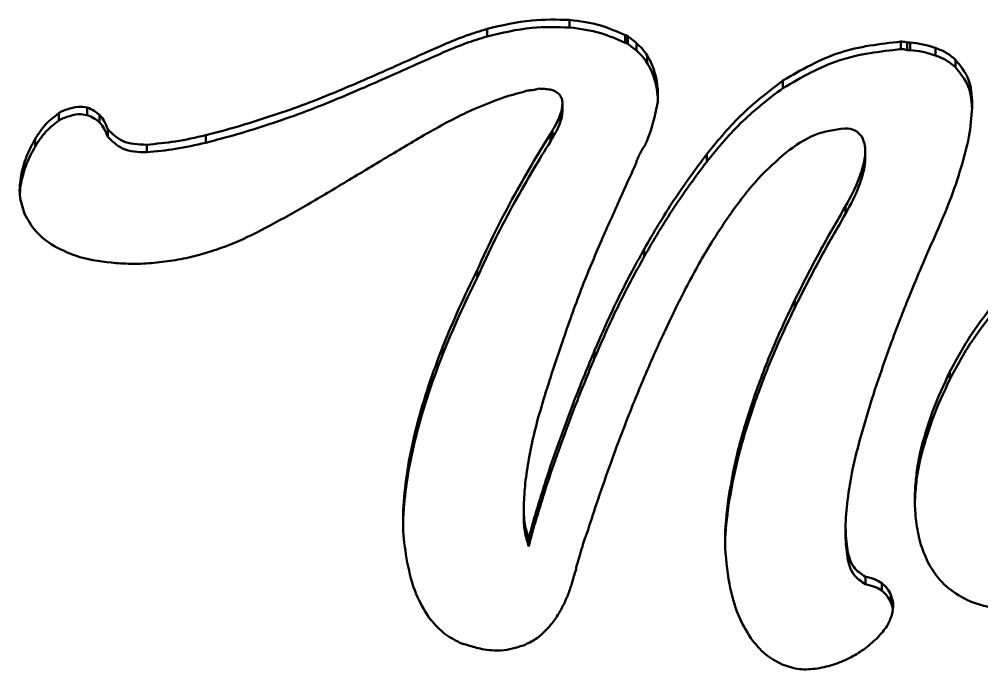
# Model space of a CAD drawing. Header units: inches. Extents: x 0.5 to 16.8, y 0.4 to 9.6.
# Drawn here: x 5.2296 to 5.4384, y 6.8008 to 6.942 of the extents above; entities that cross this region are included whole.
import ezdxf

# ---------------------------------------------------------------- set-up
doc = ezdxf.new("R2010")
doc.units = ezdxf.units.IN
doc.header["$LTSCALE"] = 0.75
doc.header["$MEASUREMENT"] = 0
doc.layers.add('Visible', color=7, linetype='Continuous', lineweight=50)

msp = doc.modelspace()

# ---------------------------------------------------------------- linework, layer by layer
at = {"layer": 'Visible', "extrusion": (0, 1, 0)}
for p, q in [((5.34901, 6.94184, 0.32008), (5.34901, 6.9402, 0.30047)), ((5.3311, 6.93988, 0.32025), (5.3311, 6.93824, 0.30063)), ((5.36102, 6.9385, 0.32036), (5.36122, 6.9385, 0.32036)), ((5.36102, 6.9385, 0.32036), (5.36102, 6.93687, 0.30074)), ((5.36102, 6.93687, 0.30074), (5.36122, 6.93687, 0.30074)), ((5.36122, 6.9385, 0.32036), (5.36161, 6.93831, 0.32038)), ((5.36122, 6.9385, 0.32036), (5.36122, 6.93687, 0.30074)), ((5.36122, 6.93687, 0.30074), (5.36161, 6.93667, 0.30076)), ((5.36161, 6.93831, 0.32038), (5.36161, 6.93667, 0.30076)), ((5.36348, 6.93683, 0.3205), (5.36348, 6.9352, 0.30088)), ((5.42086, 6.93713, 0.32048), (5.42086, 6.93549, 0.30086)), ((5.42224, 6.93693, 0.32049), (5.42283, 6.93693, 0.32049)), ((5.42224, 6.93693, 0.32049), (5.42224, 6.9353, 0.30088)), ((5.42283, 6.93693, 0.32049), (5.42283, 6.9353, 0.30088)), ((5.42224, 6.9353, 0.30088), (5.42283, 6.9353, 0.30088)), ((5.42835, 6.93576, 0.32059), (5.42835, 6.93412, 0.30097)), ((5.36585, 6.93409, 0.32073), (5.36585, 6.93245, 0.30111)), ((5.43268, 6.93321, 0.3208), (5.43268, 6.93157, 0.30119)), ((5.36762, 6.92987, 0.32108), (5.36762, 6.92824, 0.30146)), ((5.39527, 6.92869, 0.32118), (5.39527, 6.92706, 0.30156)), ((5.24439, 6.92281, 0.32167), (5.24439, 6.92117, 0.30205)), ((5.34744, 6.92379, 0.32159), (5.34744, 6.92215, 0.30197)), ((5.23819, 6.92163, 0.32177), (5.23819, 6.92, 0.30215)), ((5.24705, 6.92124, 0.3218), (5.24705, 6.9196, 0.30218)), ((5.34705, 6.92144, 0.32178), (5.34705, 6.9198, 0.30217)), ((5.24882, 6.9181, 0.32206), (5.24882, 6.91647, 0.30245)), ((5.34527, 6.9179, 0.32208), (5.34527, 6.91627, 0.30246)), ((5.23307, 6.91594, 0.32224), (5.23307, 6.91431, 0.30262)), ((5.27008, 6.91683, 0.32217), (5.27008, 6.91519, 0.30255)), ((5.34488, 6.91712, 0.32214), (5.34488, 6.91548, 0.30253)), ((5.34508, 6.91751, 0.32211), (5.34508, 6.91588, 0.30249)), ((5.25728, 6.91477, 0.32234), (5.25728, 6.91313, 0.30272)), ((5.37874, 6.91271, 0.32251), (5.37874, 6.91107, 0.30289)), ((5.41299, 6.91163, 0.3226), (5.41299, 6.90999, 0.30298)), ((5.41312, 6.91346, 0.32245), (5.41312, 6.91182, 0.30283)), ((5.23002, 6.9081, 0.3229), (5.23002, 6.90646, 0.30328)), ((5.40886, 6.90143, 0.32345), (5.40886, 6.89979, 0.30383)), ((5.36516, 6.89211, 0.32423), (5.36516, 6.89047, 0.30461)), ((5.32894, 6.8875, 0.32461), (5.32894, 6.88586, 0.305)), ((5.39783, 6.88102, 0.32515), (5.39783, 6.87939, 0.30553)), ((5.32146, 6.87082, 0.326), (5.32146, 6.86919, 0.30638)), ((5.35443, 6.87014, 0.32606), (5.35443, 6.8685, 0.30644)), ((5.43149, 6.86553, 0.32644), (5.43149, 6.86389, 0.30683)), ((5.38878, 6.85935, 0.32696), (5.38878, 6.85771, 0.30734)), ((5.31594, 6.85415, 0.32739), (5.31594, 6.85251, 0.30777)), ((5.425, 6.84807, 0.3279), (5.425, 6.84643, 0.30828)), ((5.42401, 6.8412, 0.32847), (5.42401, 6.83957, 0.30885)), ((5.31309, 6.83826, 0.32872), (5.31309, 6.83662, 0.3091)), ((5.38346, 6.83816, 0.32872), (5.38346, 6.83653, 0.30911)), ((5.33907, 6.83597, 0.32891), (5.33907, 6.83434, 0.30929)), ((5.40885, 6.83202, 0.32924), (5.40885, 6.83039, 0.30962)), ((5.34016, 6.82924, 0.32947), (5.34016, 6.8276, 0.30985)), ((5.40925, 6.82678, 0.32967), (5.40925, 6.82515, 0.31005)), ((5.35039, 6.82296, 0.32999), (5.35039, 6.82257, 0.33002)), ((5.41319, 6.821, 0.33015), (5.41319, 6.81936, 0.31054)), ((5.41673, 6.81962, 0.33027), (5.41673, 6.81799, 0.31065)), ((5.4187, 6.81707, 0.33048), (5.4187, 6.81544, 0.31086))]:
    msp.add_line(p, q, dxfattribs=at)
at = {"layer": 'Visible'}
for points, knots in [([(5.3311, 6.93988, 0.32025), (5.33432, 6.94066, 0.32018), (5.34021, 6.94208, 0.32006), (5.34626, 6.94191, 0.32008), (5.34901, 6.94184, 0.32008)], [0, 0, 0, 0, 0.1003159, 0.1838219, 0.1838219, 0.1838219, 0.1838219]), ([(5.34901, 6.94184, 0.32008), (5.3513, 6.94155, 0.32011), (5.35547, 6.94102, 0.32015), (5.35929, 6.93929, 0.3203), (5.36102, 6.9385, 0.32036)], [0, 0, 0, 0, 0.0696312, 0.1272896, 0.1272896, 0.1272896, 0.1272896]), ([(5.32165, 6.93644, 0.32053), (5.32328, 6.93714, 0.32048), (5.32637, 6.93845, 0.32037), (5.32958, 6.93942, 0.32029), (5.3311, 6.93988, 0.32025)], [0, 0, 0, 0, 0.0539449, 0.1022519, 0.1022519, 0.1022519, 0.1022519]), ([(5.3311, 6.93824, 0.30063), (5.33432, 6.93902, 0.30057), (5.34021, 6.94045, 0.30045), (5.34626, 6.94028, 0.30046), (5.34901, 6.9402, 0.30047)], [0, 0, 0, 0, 0.1003159, 0.1838219, 0.1838219, 0.1838219, 0.1838219]), ([(5.34901, 6.9402, 0.30047), (5.3513, 6.93991, 0.30049), (5.35547, 6.93939, 0.30054), (5.35929, 6.93765, 0.30068), (5.36102, 6.93687, 0.30074)], [0, 0, 0, 0, 0.0696312, 0.1272896, 0.1272896, 0.1272896, 0.1272896]), ([(5.32165, 6.93481, 0.30092), (5.32328, 6.9355, 0.30086), (5.32637, 6.93682, 0.30075), (5.32958, 6.93778, 0.30067), (5.3311, 6.93824, 0.30063)], [0, 0, 0, 0, 0.0539449, 0.1022519, 0.1022519, 0.1022519, 0.1022519]), ([(5.36161, 6.93831, 0.32038), (5.36187, 6.93812, 0.32039), (5.36251, 6.93765, 0.32043), (5.36312, 6.93714, 0.32048), (5.36348, 6.93683, 0.3205)], [0, 0, 0, 0, 0.00965014, 0.02421449, 0.02421449, 0.02421449, 0.02421449]), ([(5.36161, 6.93667, 0.30076), (5.36187, 6.93649, 0.30078), (5.36251, 6.93602, 0.30082), (5.36312, 6.93551, 0.30086), (5.36348, 6.9352, 0.30088)], [0, 0, 0, 0, 0.00965014, 0.02421449, 0.02421449, 0.02421449, 0.02421449]), ([(5.36348, 6.93683, 0.3205), (5.36391, 6.93644, 0.32053), (5.3648, 6.93561, 0.3206), (5.36549, 6.93461, 0.32069), (5.36585, 6.93409, 0.32073)], [0, 0, 0, 0, 0.01767767, 0.03697804, 0.03697804, 0.03697804, 0.03697804]), ([(5.39527, 6.92869, 0.32118), (5.39928, 6.93101, 0.32099), (5.40722, 6.9356, 0.3206), (5.41634, 6.93662, 0.32052), (5.42086, 6.93713, 0.32048)], [0, 0, 0, 0, 0.1393099, 0.276515, 0.276515, 0.276515, 0.276515]), ([(5.42086, 6.93713, 0.32048), (5.42115, 6.93713, 0.32048), (5.42162, 6.93713, 0.32048), (5.42206, 6.93699, 0.32049), (5.42224, 6.93693, 0.32049)], [0, 0, 0, 0, 0.00851479, 0.01421551, 0.01421551, 0.01421551, 0.01421551]), ([(5.42283, 6.93693, 0.32049), (5.42376, 6.93683, 0.3205), (5.42564, 6.93663, 0.32052), (5.42743, 6.93605, 0.32057), (5.42835, 6.93576, 0.32059)], [0, 0, 0, 0, 0.02828438, 0.0574047, 0.0574047, 0.0574047, 0.0574047]), ([(5.31063, 6.93154, 0.32094), (5.31253, 6.93239, 0.32087), (5.3162, 6.93403, 0.32073), (5.31988, 6.93566, 0.3206), (5.32165, 6.93644, 0.32053)], [0, 0, 0, 0, 0.063561, 0.1226541, 0.1226541, 0.1226541, 0.1226541]), ([(5.31063, 6.9299, 0.30133), (5.31253, 6.93075, 0.30125), (5.3162, 6.9324, 0.30112), (5.31988, 6.93402, 0.30098), (5.32165, 6.93481, 0.30092)], [0, 0, 0, 0, 0.063561, 0.1226541, 0.1226541, 0.1226541, 0.1226541]), ([(5.36348, 6.9352, 0.30088), (5.36391, 6.9348, 0.30092), (5.3648, 6.93398, 0.30099), (5.36549, 6.93298, 0.30107), (5.36585, 6.93245, 0.30111)], [0, 0, 0, 0, 0.01767767, 0.03697804, 0.03697804, 0.03697804, 0.03697804]), ([(5.39527, 6.92706, 0.30156), (5.39928, 6.92937, 0.30137), (5.40722, 6.93396, 0.30099), (5.41634, 6.93499, 0.3009), (5.42086, 6.93549, 0.30086)], [0, 0, 0, 0, 0.1393099, 0.276515, 0.276515, 0.276515, 0.276515]), ([(5.42086, 6.93549, 0.30086), (5.42115, 6.93549, 0.30086), (5.42162, 6.9355, 0.30086), (5.42206, 6.93535, 0.30087), (5.42224, 6.9353, 0.30088)], [0, 0, 0, 0, 0.00851479, 0.01421551, 0.01421551, 0.01421551, 0.01421551]), ([(5.42283, 6.9353, 0.30088), (5.42376, 6.9352, 0.30088), (5.42564, 6.93499, 0.3009), (5.42743, 6.93441, 0.30095), (5.42835, 6.93412, 0.30097)], [0, 0, 0, 0, 0.02828438, 0.0574047, 0.0574047, 0.0574047, 0.0574047]), ([(5.42835, 6.93576, 0.32059), (5.42919, 6.93543, 0.32062), (5.43078, 6.93481, 0.32067), (5.43207, 6.93371, 0.32076), (5.43268, 6.93321, 0.3208)], [0, 0, 0, 0, 0.02751805, 0.05141894, 0.05141894, 0.05141894, 0.05141894]), ([(5.36585, 6.93409, 0.32073), (5.3662, 6.93347, 0.32078), (5.36695, 6.93213, 0.32089), (5.36739, 6.93066, 0.32102), (5.36762, 6.92987, 0.32108)], [0, 0, 0, 0, 0.02169243, 0.04675358, 0.04675358, 0.04675358, 0.04675358]), ([(5.36585, 6.93245, 0.30111), (5.3662, 6.93183, 0.30116), (5.36695, 6.9305, 0.30128), (5.36739, 6.92903, 0.3014), (5.36762, 6.92824, 0.30146)], [0, 0, 0, 0, 0.02169243, 0.04675358, 0.04675358, 0.04675358, 0.04675358]), ([(5.42835, 6.93412, 0.30097), (5.42919, 6.93379, 0.301), (5.43078, 6.93317, 0.30105), (5.43207, 6.93208, 0.30114), (5.43268, 6.93157, 0.30119)], [0, 0, 0, 0, 0.02751805, 0.05141894, 0.05141894, 0.05141894, 0.05141894]), ([(5.43268, 6.93321, 0.3208), (5.43376, 6.93188, 0.32091), (5.43604, 6.92909, 0.32115), (5.43622, 6.92548, 0.32145), (5.43632, 6.92359, 0.3216)], [0, 0, 0, 0, 0.0510325, 0.107218, 0.107218, 0.107218, 0.107218]), ([(5.29793, 6.92605, 0.3214), (5.30012, 6.92697, 0.32132), (5.30437, 6.92876, 0.32117), (5.30859, 6.93063, 0.32102), (5.31063, 6.93154, 0.32094)], [0, 0, 0, 0, 0.0725796, 0.1406334, 0.1406334, 0.1406334, 0.1406334]), ([(5.43268, 6.93157, 0.30119), (5.43376, 6.93024, 0.3013), (5.43586, 6.92768, 0.30151), (5.43618, 6.92443, 0.30178), (5.43627, 6.92284, 0.30191)], [0, 0, 0, 0, 0.05103247, 0.09847512, 0.09847512, 0.09847512, 0.09847512]), ([(5.29793, 6.92441, 0.30178), (5.30012, 6.92534, 0.30171), (5.30437, 6.92713, 0.30156), (5.30859, 6.929, 0.3014), (5.31063, 6.9299, 0.30133)], [0, 0, 0, 0, 0.0725796, 0.1406334, 0.1406334, 0.1406334, 0.1406334]), ([(5.36762, 6.92987, 0.32108), (5.36781, 6.92896, 0.32116), (5.36821, 6.92702, 0.32132), (5.36815, 6.92504, 0.32148), (5.36811, 6.92399, 0.32157)], [0, 0, 0, 0, 0.02840004, 0.06040097, 0.06040097, 0.06040097, 0.06040097]), ([(5.37874, 6.91271, 0.32251), (5.38125, 6.91577, 0.32226), (5.38615, 6.92173, 0.32176), (5.39229, 6.92642, 0.32137), (5.39527, 6.92869, 0.32118)], [0, 0, 0, 0, 0.1206029, 0.2347807, 0.2347807, 0.2347807, 0.2347807]), ([(5.33996, 6.92654, 0.32136), (5.33957, 6.92641, 0.32137), (5.33879, 6.92616, 0.32139), (5.33799, 6.92595, 0.32141), (5.3376, 6.92585, 0.32142)], [0, 0, 0, 0, 0.01257236, 0.02500476, 0.02500476, 0.02500476, 0.02500476]), ([(5.34232, 6.92693, 0.32133), (5.34186, 6.92681, 0.32134), (5.34109, 6.92662, 0.32135), (5.34029, 6.92656, 0.32136), (5.33996, 6.92654, 0.32136)], [0, 0, 0, 0, 0.01431777, 0.02436764, 0.02436764, 0.02436764, 0.02436764]), ([(5.34478, 6.92673, 0.32134), (5.34436, 6.92679, 0.32134), (5.34355, 6.9269, 0.32133), (5.34272, 6.92692, 0.32133), (5.34232, 6.92693, 0.32133)], [0, 0, 0, 0, 0.01283796, 0.02509822, 0.02509822, 0.02509822, 0.02509822]), ([(5.34685, 6.92555, 0.32144), (5.34656, 6.92585, 0.32142), (5.34599, 6.92644, 0.32137), (5.34519, 6.92663, 0.32135), (5.34478, 6.92673, 0.32134)], [0, 0, 0, 0, 0.01222953, 0.02464173, 0.02464173, 0.02464173, 0.02464173]), ([(5.36762, 6.92824, 0.30146), (5.36781, 6.92732, 0.30154), (5.36805, 6.92616, 0.30164), (5.36812, 6.92499, 0.30173), (5.36813, 6.92474, 0.30176)], [0, 0, 0, 0, 0.02840004, 0.03610219, 0.03610219, 0.03610219, 0.03610219]), ([(5.37874, 6.91107, 0.30289), (5.38125, 6.91413, 0.30264), (5.38615, 6.9201, 0.30214), (5.39229, 6.92478, 0.30175), (5.39527, 6.92706, 0.30156)], [0, 0, 0, 0, 0.1206029, 0.2347807, 0.2347807, 0.2347807, 0.2347807]), ([(5.28386, 6.92085, 0.32183), (5.28625, 6.92165, 0.32177), (5.291, 6.92323, 0.32163), (5.29564, 6.92511, 0.32148), (5.29793, 6.92605, 0.3214)], [0, 0, 0, 0, 0.0770073, 0.1525396, 0.1525396, 0.1525396, 0.1525396]), ([(5.28386, 6.91921, 0.30222), (5.28625, 6.92001, 0.30215), (5.291, 6.9216, 0.30202), (5.29564, 6.92348, 0.30186), (5.29793, 6.92441, 0.30178)], [0, 0, 0, 0, 0.0770073, 0.1525396, 0.1525396, 0.1525396, 0.1525396]), ([(5.33504, 6.92516, 0.32147), (5.33217, 6.92407, 0.32156), (5.32626, 6.92181, 0.32175), (5.32075, 6.91871, 0.32201), (5.31791, 6.91712, 0.32214)], [0, 0, 0, 0, 0.0935014, 0.1925898, 0.1925898, 0.1925898, 0.1925898]), ([(5.3376, 6.92585, 0.32142), (5.33719, 6.92574, 0.32143), (5.33633, 6.92553, 0.32144), (5.33548, 6.92529, 0.32146), (5.33504, 6.92516, 0.32147)], [0, 0, 0, 0, 0.01291541, 0.02692653, 0.02692653, 0.02692653, 0.02692653]), ([(5.34744, 6.92379, 0.32159), (5.34742, 6.92411, 0.32156), (5.34737, 6.92475, 0.32151), (5.34702, 6.92528, 0.32146), (5.34685, 6.92555, 0.32144)], [0, 0, 0, 0, 0.00961769, 0.01923541, 0.01923541, 0.01923541, 0.01923541]), ([(5.23819, 6.92163, 0.32177), (5.23843, 6.92177, 0.32176), (5.23899, 6.92209, 0.32173), (5.23961, 6.9223, 0.32171), (5.23996, 6.92242, 0.3217)], [0, 0, 0, 0, 0.00849998, 0.01973611, 0.01973611, 0.01973611, 0.01973611]), ([(5.23996, 6.92242, 0.3217), (5.24078, 6.92269, 0.32168), (5.24224, 6.92318, 0.32164), (5.24374, 6.92292, 0.32166), (5.24439, 6.92281, 0.32167)], [0, 0, 0, 0, 0.02595307, 0.04580408, 0.04580408, 0.04580408, 0.04580408]), ([(5.24439, 6.92281, 0.32167), (5.24491, 6.92261, 0.32169), (5.24588, 6.92223, 0.32172), (5.24667, 6.92155, 0.32177), (5.24705, 6.92124, 0.3218)], [0, 0, 0, 0, 0.0167798, 0.03158055, 0.03158055, 0.03158055, 0.03158055]), ([(5.34705, 6.92144, 0.32178), (5.34716, 6.92186, 0.32175), (5.34737, 6.92263, 0.32168), (5.34742, 6.92343, 0.32162), (5.34744, 6.92379, 0.32159)], [0, 0, 0, 0, 0.01334162, 0.02438695, 0.02438695, 0.02438695, 0.02438695]), ([(5.34705, 6.9198, 0.30217), (5.34716, 6.92022, 0.30213), (5.34737, 6.921, 0.30207), (5.34742, 6.92179, 0.302), (5.34744, 6.92215, 0.30197)], [0, 0, 0, 0, 0.01334162, 0.02438695, 0.02438695, 0.02438695, 0.02438695]), ([(5.36811, 6.92399, 0.32157), (5.36797, 6.92332, 0.32163), (5.3677, 6.92198, 0.32174), (5.36738, 6.92064, 0.32185), (5.36722, 6.91996, 0.32191)], [0, 0, 0, 0, 0.02069124, 0.04197794, 0.04197794, 0.04197794, 0.04197794]), ([(5.43632, 6.92359, 0.3216), (5.43619, 6.92148, 0.32178), (5.43592, 6.91706, 0.32215), (5.43476, 6.91278, 0.32251), (5.43415, 6.91055, 0.32269)], [0, 0, 0, 0, 0.0645296, 0.1351168, 0.1351168, 0.1351168, 0.1351168]), ([(5.23307, 6.91594, 0.32224), (5.2338, 6.91709, 0.32215), (5.23518, 6.91928, 0.32196), (5.23722, 6.92087, 0.32183), (5.23819, 6.92163, 0.32177)], [0, 0, 0, 0, 0.04120982, 0.07841532, 0.07841532, 0.07841532, 0.07841532]), ([(5.23307, 6.91431, 0.30262), (5.2338, 6.91546, 0.30253), (5.23518, 6.91765, 0.30235), (5.23722, 6.91924, 0.30221), (5.23819, 6.92, 0.30215)], [0, 0, 0, 0, 0.04120982, 0.07841532, 0.07841532, 0.07841532, 0.07841532]), ([(5.23819, 6.92, 0.30215), (5.23843, 6.92013, 0.30214), (5.23899, 6.92045, 0.30211), (5.23961, 6.92066, 0.3021), (5.23996, 6.92078, 0.30209)], [0, 0, 0, 0, 0.00849998, 0.01973611, 0.01973611, 0.01973611, 0.01973611]), ([(5.23996, 6.92078, 0.30209), (5.24078, 6.92106, 0.30206), (5.24224, 6.92154, 0.30202), (5.24374, 6.92129, 0.30204), (5.24439, 6.92117, 0.30205)], [0, 0, 0, 0, 0.02595307, 0.04580408, 0.04580408, 0.04580408, 0.04580408]), ([(5.24439, 6.92117, 0.30205), (5.24491, 6.92097, 0.30207), (5.24588, 6.92059, 0.3021), (5.24667, 6.91992, 0.30216), (5.24705, 6.9196, 0.30218)], [0, 0, 0, 0, 0.0167798, 0.03158055, 0.03158055, 0.03158055, 0.03158055]), ([(5.24705, 6.92124, 0.3218), (5.24742, 6.9208, 0.32184), (5.24821, 6.91987, 0.32192), (5.24861, 6.91871, 0.32201), (5.24882, 6.9181, 0.32206)], [0, 0, 0, 0, 0.01750004, 0.03700004, 0.03700004, 0.03700004, 0.03700004]), ([(5.27008, 6.91683, 0.32217), (5.27235, 6.91742, 0.32212), (5.27698, 6.91862, 0.32202), (5.28153, 6.9201, 0.3219), (5.28386, 6.92085, 0.32183)], [0, 0, 0, 0, 0.0715023, 0.145907, 0.145907, 0.145907, 0.145907]), ([(5.34527, 6.9179, 0.32208), (5.34568, 6.91855, 0.32203), (5.34638, 6.91967, 0.32193), (5.34685, 6.9209, 0.32183), (5.34705, 6.92144, 0.32178)], [0, 0, 0, 0, 0.02307053, 0.04034052, 0.04034052, 0.04034052, 0.04034052]), ([(5.36722, 6.91996, 0.32191), (5.36703, 6.91925, 0.32197), (5.36663, 6.91775, 0.32209), (5.36605, 6.9163, 0.32221), (5.36575, 6.91555, 0.32227)], [0, 0, 0, 0, 0.02263018, 0.0474723, 0.0474723, 0.0474723, 0.0474723]), ([(5.24705, 6.9196, 0.30218), (5.24742, 6.91916, 0.30222), (5.24821, 6.91823, 0.3023), (5.24861, 6.91707, 0.30239), (5.24882, 6.91647, 0.30245)], [0, 0, 0, 0, 0.01750004, 0.03700004, 0.03700004, 0.03700004, 0.03700004]), ([(5.24882, 6.9181, 0.32206), (5.24983, 6.91713, 0.32214), (5.25215, 6.91489, 0.32233), (5.25543, 6.91481, 0.32234), (5.25728, 6.91477, 0.32234)], [0, 0, 0, 0, 0.04130985, 0.09548087, 0.09548087, 0.09548087, 0.09548087]), ([(5.27008, 6.91519, 0.30255), (5.27235, 6.91578, 0.3025), (5.27698, 6.91699, 0.3024), (5.28153, 6.91846, 0.30228), (5.28386, 6.91921, 0.30222)], [0, 0, 0, 0, 0.0715023, 0.145907, 0.145907, 0.145907, 0.145907]), ([(5.34508, 6.91751, 0.32211), (5.34513, 6.91757, 0.32211), (5.34524, 6.91769, 0.3221), (5.34526, 6.91784, 0.32208), (5.34527, 6.9179, 0.32208)], [0, 0, 0, 0, 0.002499986, 0.004561534, 0.004561534, 0.004561534, 0.004561534]), ([(5.34527, 6.91627, 0.30246), (5.34568, 6.91691, 0.30241), (5.34638, 6.91803, 0.30231), (5.34685, 6.91927, 0.30221), (5.34705, 6.9198, 0.30217)], [0, 0, 0, 0, 0.02307053, 0.04034052, 0.04034052, 0.04034052, 0.04034052]), ([(5.40866, 6.9183, 0.32205), (5.40646, 6.91799, 0.32207), (5.40179, 6.91734, 0.32213), (5.39798, 6.91456, 0.32236), (5.39596, 6.9131, 0.32248)], [0, 0, 0, 0, 0.0667878, 0.141391, 0.141391, 0.141391, 0.141391]), ([(5.4124, 6.91653, 0.32219), (5.41193, 6.91705, 0.32215), (5.41093, 6.91813, 0.32206), (5.40944, 6.91824, 0.32205), (5.40866, 6.9183, 0.32205)], [0, 0, 0, 0, 0.02055486, 0.04350049, 0.04350049, 0.04350049, 0.04350049]), ([(5.23002, 6.9081, 0.3229), (5.23036, 6.90949, 0.32278), (5.23104, 6.91224, 0.32255), (5.2324, 6.91472, 0.32234), (5.23307, 6.91594, 0.32224)], [0, 0, 0, 0, 0.04375005, 0.08612412, 0.08612412, 0.08612412, 0.08612412]), ([(5.24882, 6.91647, 0.30245), (5.24983, 6.9155, 0.30253), (5.25215, 6.91326, 0.30271), (5.25543, 6.91318, 0.30272), (5.25728, 6.91313, 0.30272)], [0, 0, 0, 0, 0.04130985, 0.09548087, 0.09548087, 0.09548087, 0.09548087]), ([(5.25728, 6.91477, 0.32234), (5.25937, 6.91496, 0.32232), (5.26368, 6.91535, 0.32229), (5.2679, 6.91632, 0.32221), (5.27008, 6.91683, 0.32217)], [0, 0, 0, 0, 0.0639125, 0.1318192, 0.1318192, 0.1318192, 0.1318192]), ([(5.31791, 6.91712, 0.32214), (5.31503, 6.91542, 0.32229), (5.30927, 6.91201, 0.32257), (5.30355, 6.90855, 0.32286), (5.30069, 6.90682, 0.323)], [0, 0, 0, 0, 0.102128, 0.2040845, 0.2040845, 0.2040845, 0.2040845]), ([(5.33711, 6.90398, 0.32324), (5.33844, 6.90636, 0.32304), (5.34092, 6.9108, 0.32267), (5.34363, 6.91512, 0.32231), (5.34488, 6.91712, 0.32214)], [0, 0, 0, 0, 0.0834135, 0.1555753, 0.1555753, 0.1555753, 0.1555753]), ([(5.34488, 6.91712, 0.32214), (5.34494, 6.91718, 0.32214), (5.34504, 6.91729, 0.32213), (5.34507, 6.91744, 0.32212), (5.34508, 6.91751, 0.32211)], [0, 0, 0, 0, 0.002500057, 0.004561576, 0.004561576, 0.004561576, 0.004561576]), ([(5.34488, 6.91548, 0.30253), (5.34494, 6.91555, 0.30252), (5.34504, 6.91566, 0.30251), (5.34507, 6.91581, 0.3025), (5.34508, 6.91588, 0.30249)], [0, 0, 0, 0, 0.002500057, 0.004561576, 0.004561576, 0.004561576, 0.004561576]), ([(5.34508, 6.91588, 0.30249), (5.34513, 6.91594, 0.30249), (5.34524, 6.91605, 0.30248), (5.34526, 6.9162, 0.30247), (5.34527, 6.91627, 0.30246)], [0, 0, 0, 0, 0.002499986, 0.004561534, 0.004561534, 0.004561534, 0.004561534]), ([(5.41299, 6.91163, 0.3226), (5.4131, 6.9126, 0.32252), (5.41328, 6.91429, 0.32238), (5.41266, 6.91587, 0.32225), (5.4124, 6.91653, 0.32219)], [0, 0, 0, 0, 0.02950425, 0.05101001, 0.05101001, 0.05101001, 0.05101001]), ([(5.23002, 6.90646, 0.30328), (5.23036, 6.90786, 0.30316), (5.23104, 6.91061, 0.30293), (5.2324, 6.91309, 0.30273), (5.23307, 6.91431, 0.30262)], [0, 0, 0, 0, 0.04375005, 0.08612412, 0.08612412, 0.08612412, 0.08612412]), ([(5.25728, 6.91313, 0.30272), (5.25937, 6.91332, 0.30271), (5.26368, 6.91372, 0.30267), (5.2679, 6.91469, 0.30259), (5.27008, 6.91519, 0.30255)], [0, 0, 0, 0, 0.0639125, 0.1318192, 0.1318192, 0.1318192, 0.1318192]), ([(5.33711, 6.90234, 0.30362), (5.33844, 6.90472, 0.30342), (5.34092, 6.90917, 0.30305), (5.34363, 6.91348, 0.30269), (5.34488, 6.91548, 0.30253)], [0, 0, 0, 0, 0.0834135, 0.1555753, 0.1555753, 0.1555753, 0.1555753]), ([(5.36476, 6.91369, 0.32243), (5.36457, 6.91339, 0.32245), (5.3642, 6.91279, 0.3225), (5.36392, 6.91215, 0.32256), (5.36378, 6.91182, 0.32259)], [0, 0, 0, 0, 0.01076164, 0.02150003, 0.02150003, 0.02150003, 0.02150003]), ([(5.36575, 6.91555, 0.32227), (5.36561, 6.91523, 0.3223), (5.36533, 6.91458, 0.32236), (5.36495, 6.91398, 0.32241), (5.36476, 6.91369, 0.32243)], [0, 0, 0, 0, 0.01073831, 0.02149993, 0.02149993, 0.02149993, 0.02149993]), ([(5.36378, 6.91182, 0.32259), (5.36372, 6.91169, 0.3226), (5.3636, 6.91144, 0.32262), (5.36352, 6.91117, 0.32264), (5.36348, 6.91104, 0.32265)], [0, 0, 0, 0, 0.004366012, 0.008556849, 0.008556849, 0.008556849, 0.008556849]), ([(5.36516, 6.89211, 0.32423), (5.36724, 6.89568, 0.32393), (5.37139, 6.90279, 0.32334), (5.3763, 6.90941, 0.32279), (5.37874, 6.91271, 0.32251)], [0, 0, 0, 0, 0.1263101, 0.2514511, 0.2514511, 0.2514511, 0.2514511]), ([(5.39596, 6.9131, 0.32248), (5.39388, 6.91125, 0.32263), (5.38949, 6.90735, 0.32296), (5.38599, 6.90263, 0.32335), (5.38415, 6.90015, 0.32356)], [0, 0, 0, 0, 0.0848794, 0.1788182, 0.1788182, 0.1788182, 0.1788182]), ([(5.40886, 6.90143, 0.32345), (5.40993, 6.90338, 0.32329), (5.41171, 6.90663, 0.32302), (5.41263, 6.9102, 0.32272), (5.41299, 6.91163, 0.3226)], [0, 0, 0, 0, 0.0677587, 0.1125387, 0.1125387, 0.1125387, 0.1125387]), ([(5.36319, 6.91025, 0.32272), (5.36212, 6.90788, 0.32291), (5.35968, 6.90246, 0.32337), (5.35726, 6.89703, 0.32382), (5.3559, 6.89397, 0.32407)], [0, 0, 0, 0, 0.0794512, 0.1817473, 0.1817473, 0.1817473, 0.1817473]), ([(5.36348, 6.91104, 0.32265), (5.36345, 6.91091, 0.32266), (5.36337, 6.91064, 0.32268), (5.36325, 6.91038, 0.32271), (5.36319, 6.91025, 0.32272)], [0, 0, 0, 0, 0.004190723, 0.008556749, 0.008556749, 0.008556749, 0.008556749]), ([(5.36516, 6.89047, 0.30461), (5.36724, 6.89405, 0.30431), (5.37139, 6.90116, 0.30372), (5.3763, 6.90778, 0.30317), (5.37874, 6.91107, 0.30289)], [0, 0, 0, 0, 0.1263101, 0.2514511, 0.2514511, 0.2514511, 0.2514511]), ([(5.40886, 6.89979, 0.30383), (5.40993, 6.90175, 0.30367), (5.41171, 6.90499, 0.3034), (5.41263, 6.90857, 0.3031), (5.41299, 6.90999, 0.30298)], [0, 0, 0, 0, 0.0677587, 0.1125387, 0.1125387, 0.1125387, 0.1125387]), ([(5.43415, 6.91055, 0.32269), (5.43341, 6.9082, 0.32289), (5.4319, 6.90344, 0.32328), (5.42993, 6.89885, 0.32367), (5.42894, 6.89652, 0.32386)], [0, 0, 0, 0, 0.0751041, 0.1525871, 0.1525871, 0.1525871, 0.1525871]), ([(5.23081, 6.89976, 0.32359), (5.23036, 6.90111, 0.32348), (5.22945, 6.90383, 0.32325), (5.22983, 6.90667, 0.32301), (5.23002, 6.9081, 0.3229)], [0, 0, 0, 0, 0.04305013, 0.08637235, 0.08637235, 0.08637235, 0.08637235]), ([(5.30069, 6.90682, 0.323), (5.29788, 6.90514, 0.32314), (5.29239, 6.90184, 0.32342), (5.28679, 6.89873, 0.32368), (5.28405, 6.89721, 0.3238)], [0, 0, 0, 0, 0.09977, 0.1953711, 0.1953711, 0.1953711, 0.1953711]), ([(5.32894, 6.8875, 0.32461), (5.33024, 6.89036, 0.32437), (5.33279, 6.89594, 0.32391), (5.33569, 6.90134, 0.32346), (5.33711, 6.90398, 0.32324)], [0, 0, 0, 0, 0.0960705, 0.1874272, 0.1874272, 0.1874272, 0.1874272]), ([(5.32894, 6.88586, 0.305), (5.33024, 6.88872, 0.30476), (5.33279, 6.8943, 0.30429), (5.33569, 6.89971, 0.30384), (5.33711, 6.90234, 0.30362)], [0, 0, 0, 0, 0.0960705, 0.1874272, 0.1874272, 0.1874272, 0.1874272]), ([(5.39783, 6.88102, 0.32515), (5.3996, 6.88454, 0.32486), (5.40308, 6.89145, 0.32428), (5.40695, 6.89814, 0.32373), (5.40886, 6.90143, 0.32345)], [0, 0, 0, 0, 0.1203079, 0.2362821, 0.2362821, 0.2362821, 0.2362821]), ([(5.23711, 6.89279, 0.32417), (5.23571, 6.89377, 0.32409), (5.23307, 6.89562, 0.32394), (5.23153, 6.89844, 0.3237), (5.23081, 6.89976, 0.32359)], [0, 0, 0, 0, 0.05131098, 0.09673461, 0.09673461, 0.09673461, 0.09673461]), ([(5.38415, 6.90015, 0.32356), (5.38229, 6.89739, 0.32379), (5.37845, 6.89169, 0.32426), (5.37526, 6.88562, 0.32477), (5.37362, 6.8825, 0.32503)], [0, 0, 0, 0, 0.1017979, 0.2095398, 0.2095398, 0.2095398, 0.2095398]), ([(5.39783, 6.87939, 0.30553), (5.3996, 6.88291, 0.30524), (5.40308, 6.88981, 0.30467), (5.40695, 6.89651, 0.30411), (5.40886, 6.89979, 0.30383)], [0, 0, 0, 0, 0.1203079, 0.2362821, 0.2362821, 0.2362821, 0.2362821]), ([(5.28405, 6.89721, 0.3238), (5.28146, 6.89586, 0.32392), (5.27653, 6.89329, 0.32413), (5.27122, 6.89162, 0.32427), (5.2687, 6.89083, 0.32433)], [0, 0, 0, 0, 0.0888908, 0.1692964, 0.1692964, 0.1692964, 0.1692964]), ([(5.42894, 6.89652, 0.32386), (5.42794, 6.89429, 0.32405), (5.42607, 6.89005, 0.3244), (5.42427, 6.88578, 0.32476), (5.42342, 6.88377, 0.32492)], [0, 0, 0, 0, 0.0747813, 0.1415515, 0.1415515, 0.1415515, 0.1415515]), ([(5.25059, 6.88907, 0.32448), (5.24794, 6.88934, 0.32446), (5.24323, 6.88984, 0.32442), (5.23897, 6.89189, 0.32425), (5.23711, 6.89279, 0.32417)], [0, 0, 0, 0, 0.0803916, 0.1431237, 0.1431237, 0.1431237, 0.1431237]), ([(5.3559, 6.89397, 0.32407), (5.3544, 6.89046, 0.32437), (5.35132, 6.88323, 0.32497), (5.34876, 6.87581, 0.32559), (5.34744, 6.872, 0.3259)], [0, 0, 0, 0, 0.1168087, 0.2400087, 0.2400087, 0.2400087, 0.2400087]), ([(5.2687, 6.89083, 0.32433), (5.26718, 6.89047, 0.32436), (5.26413, 6.88974, 0.32443), (5.26101, 6.88936, 0.32446), (5.25945, 6.88917, 0.32447)], [0, 0, 0, 0, 0.0476163, 0.09559349, 0.09559349, 0.09559349, 0.09559349]), ([(5.35443, 6.87014, 0.32606), (5.35604, 6.87384, 0.32575), (5.3593, 6.88132, 0.32513), (5.36319, 6.88849, 0.32453), (5.36516, 6.89211, 0.32423)], [0, 0, 0, 0, 0.1234174, 0.249216, 0.249216, 0.249216, 0.249216]), ([(5.25945, 6.88917, 0.32447), (5.25792, 6.88904, 0.32448), (5.25497, 6.88879, 0.3245), (5.25202, 6.88898, 0.32449), (5.25059, 6.88907, 0.32448)], [0, 0, 0, 0, 0.04658125, 0.09011647, 0.09011647, 0.09011647, 0.09011647]), ([(5.35443, 6.8685, 0.30644), (5.35604, 6.87221, 0.30613), (5.3593, 6.87968, 0.30551), (5.36319, 6.88685, 0.30491), (5.36516, 6.89047, 0.30461)], [0, 0, 0, 0, 0.1234174, 0.249216, 0.249216, 0.249216, 0.249216]), ([(5.32146, 6.87082, 0.326), (5.32261, 6.87363, 0.32577), (5.32492, 6.87927, 0.3253), (5.32759, 6.88475, 0.32484), (5.32894, 6.8875, 0.32461)], [0, 0, 0, 0, 0.0927699, 0.1862593, 0.1862593, 0.1862593, 0.1862593]), ([(5.32146, 6.86919, 0.30638), (5.32261, 6.872, 0.30615), (5.32492, 6.87764, 0.30568), (5.32759, 6.88311, 0.30522), (5.32894, 6.88586, 0.305)], [0, 0, 0, 0, 0.0927699, 0.1862593, 0.1862593, 0.1862593, 0.1862593]), ([(5.37362, 6.8825, 0.32503), (5.37202, 6.87927, 0.3253), (5.36886, 6.87288, 0.32583), (5.36605, 6.86632, 0.32638), (5.36466, 6.86307, 0.32665)], [0, 0, 0, 0, 0.1099139, 0.2179489, 0.2179489, 0.2179489, 0.2179489]), ([(5.42342, 6.88377, 0.32492), (5.42304, 6.88282, 0.325), (5.42213, 6.88061, 0.32519), (5.42126, 6.87838, 0.32537), (5.42077, 6.8771, 0.32548)], [0, 0, 0, 0, 0.03128995, 0.07316548, 0.07316548, 0.07316548, 0.07316548]), ([(5.38878, 6.85935, 0.32696), (5.3901, 6.86299, 0.32665), (5.39277, 6.87036, 0.32604), (5.39613, 6.87744, 0.32545), (5.39783, 6.88102, 0.32515)], [0, 0, 0, 0, 0.1184464, 0.2395045, 0.2395045, 0.2395045, 0.2395045]), ([(5.43149, 6.86553, 0.32644), (5.43299, 6.86831, 0.32621), (5.43592, 6.87379, 0.32575), (5.43982, 6.87864, 0.32535), (5.44173, 6.88102, 0.32515)], [0, 0, 0, 0, 0.0963133, 0.1895134, 0.1895134, 0.1895134, 0.1895134]), ([(5.38878, 6.85771, 0.30734), (5.3901, 6.86136, 0.30704), (5.39277, 6.86873, 0.30642), (5.39613, 6.87581, 0.30583), (5.39783, 6.87939, 0.30553)], [0, 0, 0, 0, 0.1184464, 0.2395045, 0.2395045, 0.2395045, 0.2395045]), ([(5.43149, 6.86389, 0.30683), (5.43299, 6.86668, 0.30659), (5.43592, 6.87215, 0.30614), (5.43982, 6.877, 0.30573), (5.44173, 6.87939, 0.30553)], [0, 0, 0, 0, 0.0963133, 0.1895134, 0.1895134, 0.1895134, 0.1895134]), ([(5.42077, 6.8771, 0.32548), (5.42019, 6.8756, 0.3256), (5.419, 6.87248, 0.32586), (5.4179, 6.86932, 0.32613), (5.41732, 6.86768, 0.32626)], [0, 0, 0, 0, 0.049128, 0.1021852, 0.1021852, 0.1021852, 0.1021852]), ([(5.34744, 6.872, 0.3259), (5.34667, 6.86975, 0.32609), (5.34517, 6.86532, 0.32646), (5.34379, 6.86085, 0.32683), (5.34311, 6.85866, 0.32702)], [0, 0, 0, 0, 0.0727323, 0.1429462, 0.1429462, 0.1429462, 0.1429462]), ([(5.31594, 6.85415, 0.32739), (5.31672, 6.85692, 0.32716), (5.31831, 6.86257, 0.32669), (5.3204, 6.86804, 0.32623), (5.32146, 6.87082, 0.326)], [0, 0, 0, 0, 0.0881206, 0.179067, 0.179067, 0.179067, 0.179067]), ([(5.34665, 6.85013, 0.32773), (5.3478, 6.85329, 0.32746), (5.35025, 6.86001, 0.3269), (5.35298, 6.86663, 0.32635), (5.35443, 6.87014, 0.32606)], [0, 0, 0, 0, 0.1029093, 0.2187834, 0.2187834, 0.2187834, 0.2187834]), ([(5.31594, 6.85251, 0.30777), (5.31672, 6.85529, 0.30754), (5.31831, 6.86093, 0.30707), (5.3204, 6.86641, 0.30662), (5.32146, 6.86919, 0.30638)], [0, 0, 0, 0, 0.0881206, 0.179067, 0.179067, 0.179067, 0.179067]), ([(5.34665, 6.84849, 0.30811), (5.3478, 6.85166, 0.30785), (5.35025, 6.85838, 0.30729), (5.35298, 6.865, 0.30673), (5.35443, 6.8685, 0.30644)], [0, 0, 0, 0, 0.1029093, 0.2187834, 0.2187834, 0.2187834, 0.2187834]), ([(5.41732, 6.86768, 0.32626), (5.41638, 6.86499, 0.32649), (5.41453, 6.8597, 0.32693), (5.41297, 6.85433, 0.32738), (5.4122, 6.8517, 0.3276)], [0, 0, 0, 0, 0.0873589, 0.1711209, 0.1711209, 0.1711209, 0.1711209]), ([(5.425, 6.84807, 0.3279), (5.42582, 6.85102, 0.32765), (5.42749, 6.85702, 0.32715), (5.43015, 6.86266, 0.32668), (5.43149, 6.86553, 0.32644)], [0, 0, 0, 0, 0.0936296, 0.1901413, 0.1901413, 0.1901413, 0.1901413]), ([(5.425, 6.84643, 0.30828), (5.42582, 6.84939, 0.30803), (5.42749, 6.85539, 0.30753), (5.43015, 6.86103, 0.30706), (5.43149, 6.86389, 0.30683)], [0, 0, 0, 0, 0.0936296, 0.1901413, 0.1901413, 0.1901413, 0.1901413]), ([(5.36466, 6.86307, 0.32665), (5.36338, 6.85994, 0.32691), (5.36089, 6.85387, 0.32741), (5.35866, 6.84771, 0.32793), (5.35758, 6.84473, 0.32818)], [0, 0, 0, 0, 0.1036645, 0.2004003, 0.2004003, 0.2004003, 0.2004003]), ([(5.34311, 6.85866, 0.32702), (5.3425, 6.85658, 0.32719), (5.34134, 6.85261, 0.32752), (5.34054, 6.84854, 0.32786), (5.34016, 6.8466, 0.32802)], [0, 0, 0, 0, 0.0661084, 0.1266626, 0.1266626, 0.1266626, 0.1266626]), ([(5.38346, 6.83816, 0.32872), (5.38409, 6.84166, 0.32843), (5.38539, 6.84884, 0.32783), (5.38763, 6.85579, 0.32725), (5.38878, 6.85935, 0.32696)], [0, 0, 0, 0, 0.1086486, 0.2228699, 0.2228699, 0.2228699, 0.2228699]), ([(5.38346, 6.83653, 0.30911), (5.38409, 6.84003, 0.30882), (5.38539, 6.84721, 0.30822), (5.38763, 6.85415, 0.30764), (5.38878, 6.85771, 0.30734)], [0, 0, 0, 0, 0.1086486, 0.2228699, 0.2228699, 0.2228699, 0.2228699]), ([(5.31309, 6.83826, 0.32872), (5.31339, 6.84087, 0.3285), (5.31401, 6.84622, 0.32805), (5.31529, 6.85146, 0.32762), (5.31594, 6.85415, 0.32739)], [0, 0, 0, 0, 0.0802235, 0.164718, 0.164718, 0.164718, 0.164718]), ([(5.31309, 6.83662, 0.3091), (5.31339, 6.83923, 0.30888), (5.31401, 6.84459, 0.30843), (5.31529, 6.84983, 0.308), (5.31594, 6.85251, 0.30777)], [0, 0, 0, 0, 0.0802235, 0.164718, 0.164718, 0.164718, 0.164718]), ([(5.4122, 6.8517, 0.3276), (5.41155, 6.84924, 0.3278), (5.41031, 6.84458, 0.32819), (5.40959, 6.83982, 0.32859), (5.40925, 6.83757, 0.32877)], [0, 0, 0, 0, 0.0777336, 0.1471921, 0.1471921, 0.1471921, 0.1471921]), ([(5.34183, 6.83541, 0.32895), (5.3425, 6.83761, 0.32877), (5.344, 6.84255, 0.32836), (5.3457, 6.84742, 0.32795), (5.34665, 6.85013, 0.32773)], [0, 0, 0, 0, 0.0701395, 0.1578154, 0.1578154, 0.1578154, 0.1578154]), ([(5.34183, 6.83378, 0.30934), (5.3425, 6.83597, 0.30915), (5.344, 6.84091, 0.30874), (5.3457, 6.84579, 0.30834), (5.34665, 6.84849, 0.30811)], [0, 0, 0, 0, 0.0701395, 0.1578154, 0.1578154, 0.1578154, 0.1578154]), ([(5.42401, 6.8412, 0.32847), (5.42414, 6.84246, 0.32837), (5.42438, 6.84477, 0.32817), (5.42481, 6.84704, 0.32798), (5.425, 6.84807, 0.3279)], [0, 0, 0, 0, 0.03876204, 0.0707387, 0.0707387, 0.0707387, 0.0707387]), ([(5.34016, 6.8466, 0.32802), (5.33987, 6.84483, 0.32817), (5.33932, 6.84148, 0.32845), (5.33915, 6.83809, 0.32873), (5.33907, 6.83649, 0.32886)], [0, 0, 0, 0, 0.0548009, 0.103659, 0.103659, 0.103659, 0.103659]), ([(5.42401, 6.83957, 0.30885), (5.42414, 6.84083, 0.30875), (5.42438, 6.84313, 0.30856), (5.42481, 6.8454, 0.30837), (5.425, 6.84643, 0.30828)], [0, 0, 0, 0, 0.03876204, 0.0707387, 0.0707387, 0.0707387, 0.0707387]), ([(5.35758, 6.84473, 0.32818), (5.35665, 6.8421, 0.3284), (5.35498, 6.83735, 0.32879), (5.35344, 6.83256, 0.32919), (5.35275, 6.83041, 0.32937)], [0, 0, 0, 0, 0.0851488, 0.1540096, 0.1540096, 0.1540096, 0.1540096]), ([(5.42421, 6.83247, 0.3292), (5.42405, 6.83397, 0.32907), (5.42375, 6.83687, 0.32883), (5.42393, 6.83979, 0.32859), (5.42401, 6.8412, 0.32847)], [0, 0, 0, 0, 0.04588371, 0.08915967, 0.08915967, 0.08915967, 0.08915967]), ([(5.31378, 6.82413, 0.32989), (5.31341, 6.82639, 0.32971), (5.31264, 6.83107, 0.32931), (5.31294, 6.8358, 0.32892), (5.31309, 6.83826, 0.32872)], [0, 0, 0, 0, 0.0695526, 0.1445729, 0.1445729, 0.1445729, 0.1445729]), ([(5.33907, 6.83649, 0.32886), (5.33907, 6.83512, 0.32898), (5.33906, 6.83265, 0.32918), (5.33982, 6.83029, 0.32938), (5.34016, 6.82924, 0.32947)], [0, 0, 0, 0, 0.04156092, 0.07521822, 0.07521822, 0.07521822, 0.07521822]), ([(5.38366, 6.81943, 0.33028), (5.38322, 6.82239, 0.33004), (5.3823, 6.82862, 0.32952), (5.38306, 6.83488, 0.329), (5.38346, 6.83816, 0.32872)], [0, 0, 0, 0, 0.0912459, 0.191776, 0.191776, 0.191776, 0.191776]), ([(5.40925, 6.83757, 0.32877), (5.40904, 6.83561, 0.32894), (5.40866, 6.83201, 0.32924), (5.40906, 6.82842, 0.32954), (5.40925, 6.82678, 0.32967)], [0, 0, 0, 0, 0.0601332, 0.1102929, 0.1102929, 0.1102929, 0.1102929]), ([(5.33907, 6.83434, 0.30929), (5.33907, 6.83314, 0.30939), (5.33912, 6.83085, 0.30958), (5.33982, 6.82865, 0.30976), (5.34016, 6.8276, 0.30985)], [0.00525723, 0.00525723, 0.00525723, 0.00525723, 0.04156092, 0.07521822, 0.07521822, 0.07521822, 0.07521822]), ([(5.34016, 6.82924, 0.32947), (5.34029, 6.82982, 0.32942), (5.34078, 6.83189, 0.32925), (5.34139, 6.83394, 0.32908), (5.34183, 6.83541, 0.32895)], [0, 0, 0, 0, 0.01825175, 0.06526381, 0.06526381, 0.06526381, 0.06526381]), ([(5.34016, 6.8276, 0.30985), (5.34029, 6.82818, 0.3098), (5.34078, 6.83026, 0.30963), (5.34139, 6.83231, 0.30946), (5.34183, 6.83378, 0.30934)], [0, 0, 0, 0, 0.01825175, 0.06526381, 0.06526381, 0.06526381, 0.06526381]), ([(5.42697, 6.82364, 0.32993), (5.42631, 6.82506, 0.32982), (5.42501, 6.82789, 0.32958), (5.42448, 6.83095, 0.32932), (5.42421, 6.83247, 0.3292)], [0, 0, 0, 0, 0.04753944, 0.09461385, 0.09461385, 0.09461385, 0.09461385]), ([(5.35275, 6.83041, 0.32937), (5.3526, 6.83005, 0.3294), (5.35221, 6.82912, 0.32948), (5.35194, 6.82815, 0.32956), (5.35177, 6.82757, 0.32961)], [0, 0, 0, 0, 0.0121165, 0.03069913, 0.03069913, 0.03069913, 0.03069913]), ([(5.40885, 6.83039, 0.30962), (5.40885, 6.83028, 0.30963), (5.40887, 6.82853, 0.30977), (5.40906, 6.82678, 0.30992), (5.40925, 6.82515, 0.31005)], [0.05671137, 0.05671137, 0.05671137, 0.05671137, 0.06013324, 0.11029294, 0.11029294, 0.11029294, 0.11029294]), ([(5.35177, 6.82757, 0.32961), (5.35156, 6.82684, 0.32967), (5.35111, 6.8253, 0.3298), (5.35064, 6.82377, 0.32992), (5.35039, 6.82296, 0.32999)], [0, 0, 0, 0, 0.02318006, 0.04904144, 0.04904144, 0.04904144, 0.04904144]), ([(5.40925, 6.82678, 0.32967), (5.40956, 6.82546, 0.32978), (5.41014, 6.82301, 0.32999), (5.41223, 6.82163, 0.3301), (5.41319, 6.821, 0.33015)], [0, 0, 0, 0, 0.03979402, 0.07369184, 0.07369184, 0.07369184, 0.07369184]), ([(5.3184, 6.81227, 0.33088), (5.31743, 6.81389, 0.33075), (5.31521, 6.81758, 0.33044), (5.31429, 6.82178, 0.33009), (5.31378, 6.82413, 0.32989)], [0, 0, 0, 0, 0.0576032, 0.1305767, 0.1305767, 0.1305767, 0.1305767]), ([(5.40925, 6.82515, 0.31005), (5.40956, 6.82383, 0.31017), (5.41014, 6.82138, 0.31037), (5.41223, 6.82, 0.31048), (5.41319, 6.81936, 0.31054)], [0, 0, 0, 0, 0.03979402, 0.07369184, 0.07369184, 0.07369184, 0.07369184]), ([(5.35039, 6.82257, 0.33002), (5.35023, 6.82208, 0.33006), (5.34986, 6.8209, 0.33016), (5.34951, 6.81972, 0.33026), (5.34931, 6.81903, 0.33032)], [0, 0, 0, 0, 0.01573422, 0.03764444, 0.03764444, 0.03764444, 0.03764444]), ([(5.43386, 6.81668, 0.33051), (5.4324, 6.81763, 0.33043), (5.4296, 6.81946, 0.33028), (5.42782, 6.82228, 0.33005), (5.42697, 6.82364, 0.32993)], [0, 0, 0, 0, 0.0522525, 0.1007583, 0.1007583, 0.1007583, 0.1007583]), ([(5.41319, 6.821, 0.33015), (5.41386, 6.82085, 0.33017), (5.41512, 6.82059, 0.33019), (5.41622, 6.81993, 0.33024), (5.41673, 6.81962, 0.33027)], [0, 0, 0, 0, 0.02074252, 0.03886016, 0.03886016, 0.03886016, 0.03886016]), ([(5.34931, 6.81903, 0.33032), (5.34905, 6.81823, 0.33038), (5.34851, 6.81658, 0.33052), (5.34774, 6.81503, 0.33065), (5.34734, 6.81423, 0.33072)], [0, 0, 0, 0, 0.02569657, 0.05298782, 0.05298782, 0.05298782, 0.05298782]), ([(5.38829, 6.80766, 0.33127), (5.38731, 6.80929, 0.33113), (5.38512, 6.81295, 0.33082), (5.38418, 6.81712, 0.33048), (5.38366, 6.81943, 0.33028)], [0, 0, 0, 0, 0.0578235, 0.1295944, 0.1295944, 0.1295944, 0.1295944]), ([(5.41319, 6.81936, 0.31054), (5.41386, 6.81922, 0.31055), (5.41512, 6.81895, 0.31057), (5.41622, 6.81829, 0.31063), (5.41673, 6.81799, 0.31065)], [0, 0, 0, 0, 0.02074252, 0.03886016, 0.03886016, 0.03886016, 0.03886016]), ([(5.41673, 6.81962, 0.33027), (5.41711, 6.81926, 0.3303), (5.4179, 6.81852, 0.33036), (5.41843, 6.81756, 0.33044), (5.4187, 6.81707, 0.33048)], [0, 0, 0, 0, 0.01591394, 0.03297988, 0.03297988, 0.03297988, 0.03297988]), ([(5.41673, 6.81799, 0.31065), (5.41711, 6.81763, 0.31068), (5.4179, 6.81688, 0.31074), (5.41843, 6.81593, 0.31082), (5.4187, 6.81544, 0.31086)], [0, 0, 0, 0, 0.01591394, 0.03297988, 0.03297988, 0.03297988, 0.03297988]), ([(5.4187, 6.81707, 0.33048), (5.41889, 6.81645, 0.33053), (5.41934, 6.81504, 0.33065), (5.41905, 6.81358, 0.33077), (5.4189, 6.81276, 0.33084)], [0, 0, 0, 0, 0.01952559, 0.04465038, 0.04465038, 0.04465038, 0.04465038]), ([(5.43838, 6.81482, 0.33067), (5.4375, 6.81509, 0.33065), (5.43593, 6.81557, 0.33061), (5.43449, 6.81634, 0.33054), (5.43386, 6.81668, 0.33051)], [0, 0, 0, 0, 0.028068, 0.04986963, 0.04986963, 0.04986963, 0.04986963]), ([(5.34734, 6.81423, 0.33072), (5.34687, 6.81341, 0.33079), (5.34591, 6.81173, 0.33093), (5.34465, 6.81027, 0.33105), (5.34399, 6.80952, 0.33111)], [0, 0, 0, 0, 0.02872723, 0.05894726, 0.05894726, 0.05894726, 0.05894726]), ([(5.44508, 6.81354, 0.33078), (5.44389, 6.81368, 0.33076), (5.44163, 6.81396, 0.33074), (5.43943, 6.81454, 0.33069), (5.43838, 6.81482, 0.33067)], [0, 0, 0, 0, 0.03638081, 0.06930575, 0.06930575, 0.06930575, 0.06930575]), ([(5.3252, 6.80668, 0.33135), (5.32395, 6.80734, 0.33129), (5.32131, 6.80874, 0.33118), (5.31941, 6.81105, 0.33098), (5.3184, 6.81227, 0.33088)], [0, 0, 0, 0, 0.04253384, 0.09028445, 0.09028445, 0.09028445, 0.09028445]), ([(5.4189, 6.81276, 0.33084), (5.41859, 6.81193, 0.33091), (5.4179, 6.8101, 0.33106), (5.41657, 6.80865, 0.33118), (5.41585, 6.80785, 0.33125)], [0, 0, 0, 0, 0.02675471, 0.05931724, 0.05931724, 0.05931724, 0.05931724]), ([(5.34399, 6.80952, 0.33111), (5.34326, 6.80881, 0.33117), (5.34179, 6.80738, 0.33129), (5.33992, 6.80652, 0.33136), (5.33898, 6.80609, 0.3314)], [0, 0, 0, 0, 0.03083208, 0.0622586, 0.0622586, 0.0622586, 0.0622586]), ([(5.39508, 6.80197, 0.33174), (5.39383, 6.80264, 0.33168), (5.39118, 6.80406, 0.33157), (5.38929, 6.80641, 0.33137), (5.38829, 6.80766, 0.33127)], [0, 0, 0, 0, 0.04266504, 0.09096427, 0.09096427, 0.09096427, 0.09096427]), ([(5.41585, 6.80785, 0.33125), (5.41498, 6.80703, 0.33132), (5.41322, 6.80536, 0.33146), (5.41111, 6.80415, 0.33156), (5.41004, 6.80354, 0.33161)], [0, 0, 0, 0, 0.03631201, 0.07383613, 0.07383613, 0.07383613, 0.07383613]), ([(5.33002, 6.8053, 0.33146), (5.32897, 6.80556, 0.33144), (5.32735, 6.80597, 0.33141), (5.32576, 6.80649, 0.33136), (5.3252, 6.80668, 0.33135)], [0, 0, 0, 0, 0.03286807, 0.05097371, 0.05097371, 0.05097371, 0.05097371]), ([(5.33898, 6.80609, 0.3314), (5.33739, 6.8056, 0.33144), (5.33445, 6.8047, 0.33151), (5.33141, 6.80511, 0.33148), (5.33002, 6.8053, 0.33146)], [0, 0, 0, 0, 0.04997567, 0.09233208, 0.09233208, 0.09233208, 0.09233208]), ([(5.41004, 6.80354, 0.33161), (5.40889, 6.80299, 0.33165), (5.40656, 6.80189, 0.33175), (5.40403, 6.80135, 0.33179), (5.40275, 6.80108, 0.33181)], [0, 0, 0, 0, 0.03863675, 0.07835224, 0.07835224, 0.07835224, 0.07835224]), ([(5.40275, 6.80108, 0.33181), (5.40145, 6.80095, 0.33182), (5.39882, 6.80068, 0.33185), (5.39633, 6.80154, 0.33178), (5.39508, 6.80197, 0.33174)], [0, 0, 0, 0, 0.03951977, 0.07936095, 0.07936095, 0.07936095, 0.07936095])]:
    msp.add_open_spline(points, degree=3, knots=knots, dxfattribs=at)
for points in [[(5.41299, 6.90999, 0.30298), (5.41306, 6.91061, 0.30293), (5.41312, 6.91122, 0.30288), (5.41312, 6.91182, 0.30283)], [(5.22976, 6.90405, 0.30348), (5.2298, 6.90485, 0.30341), (5.22991, 6.90566, 0.30335), (5.23002, 6.90646, 0.30328)], [(5.42387, 6.83671, 0.30909), (5.4239, 6.83766, 0.30901), (5.42396, 6.83861, 0.30893), (5.42401, 6.83957, 0.30885)], [(5.31287, 6.83208, 0.30948), (5.3129, 6.83359, 0.30935), (5.313, 6.83511, 0.30922), (5.31309, 6.83662, 0.3091)], [(5.38273, 6.82821, 0.3098), (5.38279, 6.83098, 0.30957), (5.38312, 6.83375, 0.30934), (5.38346, 6.83653, 0.30911)], [(5.4187, 6.81544, 0.31086), (5.41886, 6.81494, 0.31091), (5.41901, 6.81443, 0.31095), (5.4191, 6.81393, 0.31099)]]:
    msp.add_open_spline(points, degree=3, dxfattribs=at)

doc.saveas('drawing.dxf')
